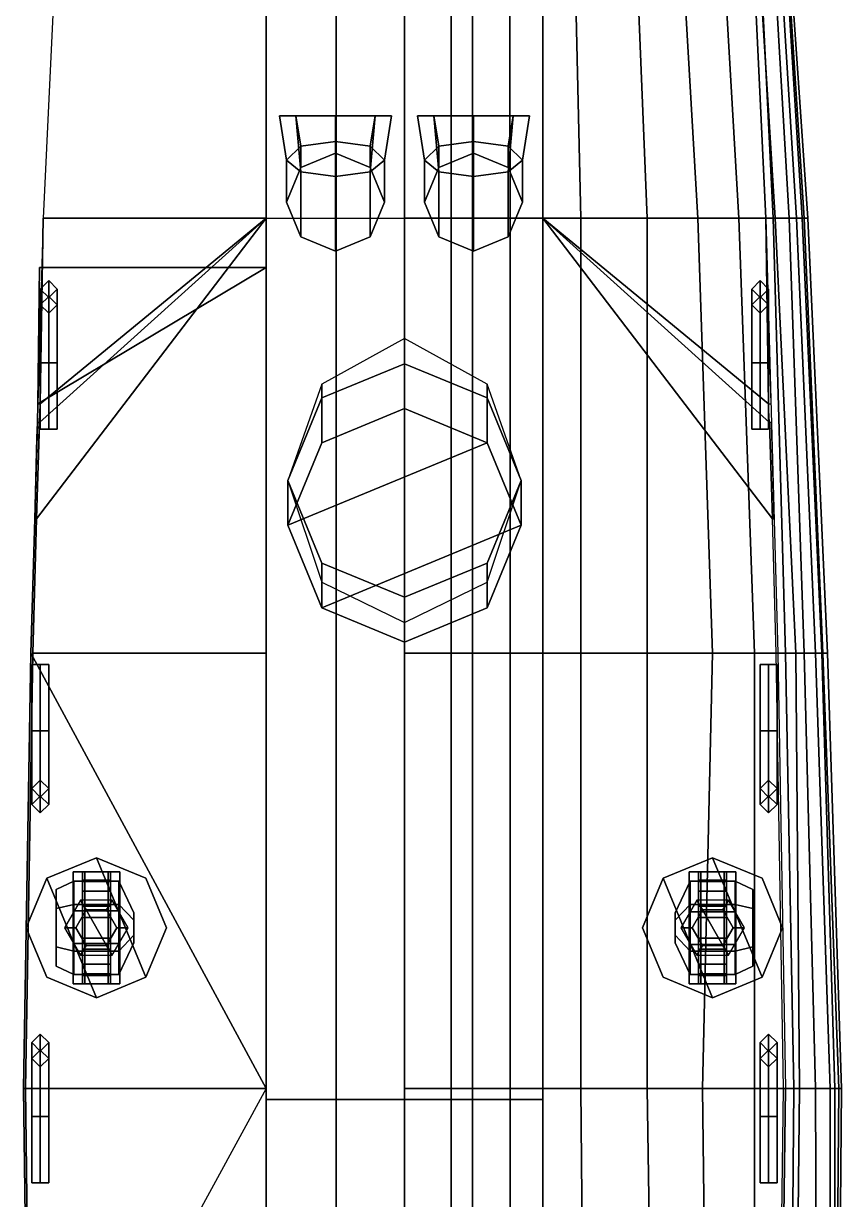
# Model space of a CAD drawing. Extents: x -4.1 to 4.7, y -49.9 to 48.9.
# Drawn here: x -4.08 to 4.68, y -3.92 to 8.67 of the extents above; entities that cross this region are included whole.
import ezdxf

# ---------------------------------------------------------------- set-up
doc = ezdxf.new("R2010")
doc.units = 0
doc.layers.get('0').update_dxf_attribs({"linetype": 'CONTINUOUS'})
doc.layers.add('DECK', color=3, linetype='CONTINUOUS')
doc.layers.add('SUPERSTRUCTURE', color=2, linetype='CONTINUOUS')

msp = doc.modelspace()

# ---------------------------------------------------------------- linework, layer by layer
for points in [[(-1.48, -24.92, 18.17), (-1.48, 22.95, 18.14), (-1.48, 22.95, 18.08), (-1.48, -24.92, 18.11)], [(-1.48, -24.92, 18.11), (-1.48, 22.95, 18.08), (-1.48, 22.95, 18.14), (-1.48, -24.92, 18.17)], [(1.48, -24.92, 18.17), (1.48, 22.95, 18.14), (1.48, 22.95, 18.08), (1.48, -24.92, 18.11)], [(1.48, -24.92, 18.11), (1.48, 22.95, 18.08), (1.48, 22.95, 18.14), (1.48, -24.92, 18.17)], [(-0.73, -25.77, 24.88), (-0.73, 22.13, 24.88), (-0.73, 22.13, 24.84), (-0.73, -25.77, 24.84)], [(-0.73, -25.77, 24.84), (-0.73, 22.13, 24.84), (-0.73, 22.13, 24.88), (-0.73, -25.77, 24.88)], [(0.73, -25.77, 24.88), (0.73, 22.13, 24.88), (0.73, 22.13, 24.84), (0.73, -25.77, 24.84)], [(0.73, -25.77, 24.84), (0.73, 22.13, 24.84), (0.73, 22.13, 24.88), (0.73, -25.77, 24.88)], [(0, -26.11, 26.91), (0, 21.81, 27.02), (0, 21.82, 26.98), (0, -26.11, 26.87)], [(0, -26.11, 26.87), (0, 21.82, 26.98), (0, 21.81, 27.02), (0, -26.11, 26.91)], [(0, 6.59, -3.3), (0, 11.25, -3.3), (0.5, 11.25, -3.21), (0.5, 6.59, -3.23)], [(0.5, 6.59, -3.23), (0.5, 11.25, -3.21), (1.12, 11.25, -3.12), (1.13, 6.59, -3.12)], [(1.13, 6.59, -3.12), (1.12, 11.25, -3.12), (1.78, 11.25, -2.9), (1.89, 6.59, -2.9)], [(1.89, 6.59, -2.9), (1.78, 11.25, -2.9), (2.41, 11.25, -2.61), (2.6, 6.59, -2.61)], [(2.6, 6.59, -2.61), (2.41, 11.25, -2.61), (2.87, 11.25, -2.29), (3.14, 6.59, -2.29)], [(3.14, 6.59, -2.29), (2.87, 11.25, -2.29), (3.31, 11.25, -1.91), (3.58, 6.59, -1.91)], [(3.58, 6.59, -1.91), (3.31, 11.25, -1.91), (3.68, 11.25, -1.38), (3.97, 6.59, -1.38)], [(3.95, 6.59, 2.2), (3.72, 11.25, 2.2), (3.65, 11.25, 2.54), (3.87, 6.59, 2.52)], [(3.97, 6.59, -1.38), (3.68, 11.25, -1.38), (3.91, 11.25, -0.83), (4.2, 6.59, -0.83)], [(4.12, 6.59, 1.35), (3.85, 11.25, 1.35), (3.72, 11.25, 2.2), (3.95, 6.59, 2.2)], [(4.26, 6.59, 0.42), (3.97, 11.25, 0.42), (3.85, 11.25, 1.35), (4.12, 6.59, 1.35)], [(4.2, 6.59, -0.83), (3.91, 11.25, -0.83), (3.98, 11.25, -0.53), (4.28, 6.59, -0.53)], [(4.32, 6.59), (4, 11.25), (3.97, 11.25, 0.42), (4.26, 6.59, 0.42)], [(4.28, 6.59, -0.53), (3.98, 11.25, -0.53), (4, 11.25, -0.25), (4.32, 6.59, -0.25)], [(4.32, 6.59, -0.25), (4, 11.25, -0.25), (4, 11.25), (4.32, 6.59)], [(0, 1.93, -3.3), (0, 6.59, -3.3), (0.5, 6.59, -3.23), (0.5, 1.93, -3.23)], [(0.5, 1.93, -3.23), (0.5, 6.59, -3.23), (1.13, 6.59, -3.12), (1.13, 1.93, -3.12)], [(1.13, 1.93, -3.12), (1.13, 6.59, -3.12), (1.89, 6.59, -2.9), (1.89, 1.93, -2.94)], [(1.89, 1.93, -2.94), (1.89, 6.59, -2.9), (2.6, 6.59, -2.61), (2.6, 1.93, -2.69)], [(2.6, 1.93, -2.69), (2.6, 6.59, -2.61), (3.14, 6.59, -2.29), (3.3, 1.93, -2.29)], [(3.3, 1.93, -2.29), (3.14, 6.59, -2.29), (3.58, 6.59, -1.91), (3.75, 1.93, -1.91)], [(3.75, 1.93, -1.91), (3.58, 6.59, -1.91), (3.97, 6.59, -1.38), (4.19, 1.93, -1.38)], [(4.08, 1.93, 2.2), (3.95, 6.59, 2.2), (3.87, 6.59, 2.52), (4, 1.93, 2.5)], [(4.28, 1.93, 1.35), (4.12, 6.59, 1.35), (3.95, 6.59, 2.2), (4.08, 1.93, 2.2)], [(4.19, 1.93, -1.38), (3.97, 6.59, -1.38), (4.2, 6.59, -0.83), (4.4, 1.93, -0.83)], [(4.47, 1.93, 0.42), (4.26, 6.59, 0.42), (4.12, 6.59, 1.35), (4.28, 1.93, 1.35)], [(4.4, 1.93, -0.83), (4.2, 6.59, -0.83), (4.28, 6.59, -0.53), (4.48, 1.93, -0.53)], [(4.53, 1.93), (4.32, 6.59), (4.26, 6.59, 0.42), (4.47, 1.93, 0.42)], [(4.48, 1.93, -0.53), (4.28, 6.59, -0.53), (4.32, 6.59, -0.25), (4.53, 1.93, -0.25)], [(4.53, 1.93, -0.25), (4.32, 6.59, -0.25), (4.32, 6.59), (4.53, 1.93)], [(0, -2.73, -3.3), (0, 1.93, -3.3), (0.5, 1.93, -3.23), (0.5, -2.73, -3.24)], [(0.5, -2.73, -3.24), (0.5, 1.93, -3.23), (1.13, 1.93, -3.12), (1.13, -2.73, -3.14)], [(1.13, -2.73, -3.14), (1.13, 1.93, -3.12), (1.89, 1.93, -2.94), (1.89, -2.73, -2.96)], [(1.89, -2.73, -2.96), (1.89, 1.93, -2.94), (2.6, 1.93, -2.69), (2.6, -2.73, -2.72)], [(2.6, -2.73, -2.72), (2.6, 1.93, -2.69), (3.3, 1.93, -2.29), (3.19, -2.73, -2.44)], [(3.19, -2.73, -2.44), (3.3, 1.93, -2.29), (3.75, 1.93, -1.91), (3.75, -2.73, -2.06)], [(3.75, -2.73, -2.06), (3.75, 1.93, -1.91), (4.19, 1.93, -1.38), (4.23, -2.73, -1.55)], [(4.17, -2.73, 2.2), (4.08, 1.93, 2.2), (4, 1.93, 2.5), (4.08, -2.73, 2.49)], [(4.4, -2.73, 1.35), (4.28, 1.93, 1.35), (4.08, 1.93, 2.2), (4.17, -2.73, 2.2)], [(4.23, -2.73, -1.55), (4.19, 1.93, -1.38), (4.4, 1.93, -0.83), (4.56, -2.73, -0.83)], [(4.61, -2.73, 0.42), (4.47, 1.93, 0.42), (4.28, 1.93, 1.35), (4.4, -2.73, 1.35)], [(4.56, -2.73, -0.83), (4.4, 1.93, -0.83), (4.48, 1.93, -0.53), (4.65, -2.73, -0.53)], [(4.68, -2.73), (4.53, 1.93), (4.47, 1.93, 0.42), (4.61, -2.73, 0.42)], [(4.65, -2.73, -0.53), (4.48, 1.93, -0.53), (4.53, 1.93, -0.25), (4.68, -2.73, -0.25)], [(4.68, -2.73, -0.25), (4.53, 1.93, -0.25), (4.53, 1.93), (4.68, -2.73)], [(0, -7.39, -3.3), (0, -2.73, -3.3), (0.5, -2.73, -3.24), (0.5, -7.39, -3.24)], [(0.5, -7.39, -3.24), (0.5, -2.73, -3.24), (1.13, -2.73, -3.14), (1.13, -7.39, -3.14)], [(1.13, -7.39, -3.14), (1.13, -2.73, -3.14), (1.89, -2.73, -2.96), (1.93, -7.39, -2.96)], [(1.93, -7.39, -2.96), (1.89, -2.73, -2.96), (2.6, -2.73, -2.72), (2.67, -7.39, -2.72)], [(2.67, -7.39, -2.72), (2.6, -2.73, -2.72), (3.19, -2.73, -2.44), (3.25, -7.39, -2.44)], [(3.25, -7.39, -2.44), (3.19, -2.73, -2.44), (3.75, -2.73, -2.06), (3.75, -7.39, -2.06)], [(3.75, -7.39, -2.06), (3.75, -2.73, -2.06), (4.23, -2.73, -1.55), (4.18, -7.39, -1.55)], [(4.13, -7.39, 2.2), (4.17, -2.73, 2.2), (4.08, -2.73, 2.49), (4.02, -7.39, 2.4)], [(4.02, -7.39, 2.4), (4.08, -2.73, 2.49), (4.08, -2.73, 2.49), (4.02, -7.39, 2.5)], [(4.42, -7.39, 1.35), (4.4, -2.73, 1.35), (4.17, -2.73, 2.2), (4.13, -7.39, 2.2)], [(4.18, -7.39, -1.55), (4.23, -2.73, -1.55), (4.56, -2.73, -0.83), (4.56, -7.39, -0.83)], [(4.61, -7.39, 0.42), (4.61, -2.73, 0.42), (4.4, -2.73, 1.35), (4.42, -7.39, 1.35)], [(4.56, -7.39, -0.83), (4.56, -2.73, -0.83), (4.65, -2.73, -0.53), (4.612, -7.39, -0.53)], [(4.64, -7.39), (4.68, -2.73), (4.61, -2.73, 0.42), (4.61, -7.39, 0.42)], [(4.612, -7.39, -0.53), (4.65, -2.73, -0.53), (4.68, -2.73, -0.25), (4.64, -7.39, -0.25)], [(4.64, -7.39, -0.25), (4.68, -2.73, -0.25), (4.68, -2.73), (4.64, -7.39)]]:
    msp.add_3dface(points)
at = {"layer": 'DECK', "color": 3}
for points in [[(3.87, 6.59, 2.52), (3.65, 11.25, 2.54), (-3.65, 11.25, 2.54), (-3.87, 6.59, 2.52)], [(-1.48, 1.93, 2.5), (-1.48, 6.59, 2.52), (-3.94, 3.37, 2.506), (-3.98, 1.93, 2.5)], [(-1.48, 6.59, 2.52), (-1.48, 6.59, 2.52), (-3.91, 4.4, 2.511), (-3.94, 3.37, 2.506)], [(-3.9, 4.6, 2.511), (-3.9, 4.6, 2.511), (-3.87, 6.59, 2.52), (-3.926, 4.6, 2.511)], [(-1.48, 6.59, 2.52), (-1.48, 6.59, 2.52), (-3.9, 4.6, 2.511), (-3.91, 4.4, 2.511)], [(-1.48, 6.59, 2.52), (-1.48, 6.59, 2.52), (-3.87, 6.59, 2.52), (-3.9, 4.6, 2.511)], [(3.98, 1.93, 2.5), (3.94, 3.37, 2.506), (1.48, 6.59, 2.52), (1.48, 1.93, 2.5)], [(3.94, 3.37, 2.506), (3.91, 4.4, 2.511), (1.48, 6.59, 2.52)], [(3.91, 4.4, 2.511), (3.9, 4.6, 2.511), (1.48, 6.59, 2.52)], [(3.9, 4.6, 2.511), (3.87, 6.59, 2.52), (1.48, 6.59, 2.52)], [(3.926, 4.6, 2.511), (3.87, 6.59, 2.52), (3.9, 4.6, 2.511)], [(-3.94, 3.37, 2.506), (-3.91, 4.4, 2.511), (-3.931, 4.4, 2.511), (-3.96, 3.37, 2.506)], [(3.96, 3.37, 2.506), (3.931, 4.4, 2.511), (3.91, 4.4, 2.511), (3.94, 3.37, 2.506)], [(-1.48, -2.73, 2.49), (-1.48, 1.93, 2.5), (-3.98, 1.93, 2.5), (-4.06, -2.73, 2.49)], [(4.06, -2.73, 2.49), (3.98, 1.93, 2.5), (1.48, 1.93, 2.5), (1.48, -2.73, 2.49)], [(-1.48, -7.39, 2.5), (-1.48, -2.73, 2.49), (-4.06, -2.73, 2.49), (-4, -7.39, 2.5)], [(4, -7.39, 2.5), (4.06, -2.73, 2.49), (1.48, -2.73, 2.49), (1.48, -7.39, 2.5)]]:
    msp.add_3dface(points, dxfattribs=at)
at = {"layer": 'SUPERSTRUCTURE'}
for points in [[(1.48, -8.59, 3.44), (1.48, 23.67, 3.44), (-1.48, 23.67, 3.44), (-1.48, -8.59, 3.44)], [(-1.48, 15.91, 3.44), (-1.48, 11.25, 2.54), (-1.48, 6.59, 2.52), (-1.48, 1.93, 3.44)], [(1.48, 6.59, 2.52), (1.48, 11.25, 2.54), (1.48, 15.91, 3.44), (1.48, 1.93, 3.44)], [(-1.165, 7.685, 5.67), (-1.34, 7.685, 5.195), (-1.265, 7.21, 5.195), (-1.111, 7.085, 5.67)], [(-1.34, 7.685, 5.195), (-1.165, 7.685, 4.695), (-1.111, 7.36, 4.695), (-1.265, 7.21, 5.195)], [(-0.74, 7.685, 5.845), (-1.165, 7.685, 5.67), (-1.111, 7.085, 5.67), (-0.74, 7.035, 5.845)], [(-1.165, 7.685, 4.695), (-0.74, 7.685, 4.52), (-0.74, 7.41, 4.52), (-1.111, 7.36, 4.695)], [(-0.315, 7.685, 5.67), (-0.74, 7.685, 5.845), (-0.74, 7.035, 5.845), (-0.369, 7.085, 5.67)], [(-0.74, 7.685, 4.52), (-0.315, 7.685, 4.695), (-0.369, 7.36, 4.695), (-0.74, 7.41, 4.52)], [(-0.14, 7.685, 5.195), (-0.315, 7.685, 5.67), (-0.369, 7.085, 5.67), (-0.215, 7.21, 5.195)], [(-0.315, 7.685, 4.695), (-0.14, 7.685, 5.195), (-0.215, 7.21, 5.195), (-0.369, 7.36, 4.695)], [(0.14, 7.685, 5.195), (0.315, 7.685, 4.695), (0.369, 7.36, 4.695), (0.215, 7.21, 5.195)], [(0.315, 7.685, 5.67), (0.14, 7.685, 5.195), (0.215, 7.21, 5.195), (0.369, 7.085, 5.67)], [(0.315, 7.685, 4.695), (0.74, 7.685, 4.52), (0.74, 7.41, 4.52), (0.369, 7.36, 4.695)], [(0.74, 7.685, 5.845), (0.315, 7.685, 5.67), (0.369, 7.085, 5.67), (0.74, 7.035, 5.845)], [(0.74, 7.685, 4.52), (1.165, 7.685, 4.695), (1.111, 7.36, 4.695), (0.74, 7.41, 4.52)], [(1.165, 7.685, 5.67), (0.74, 7.685, 5.845), (0.74, 7.035, 5.845), (1.111, 7.085, 5.67)], [(1.165, 7.685, 4.695), (1.34, 7.685, 5.195), (1.265, 7.21, 5.195), (1.111, 7.36, 4.695)], [(1.34, 7.685, 5.195), (1.165, 7.685, 5.67), (1.111, 7.085, 5.67), (1.265, 7.21, 5.195)], [(-1.111, 7.131, 4.32), (-1.265, 6.76, 4.67), (-1.265, 7.21, 5.195), (-1.111, 7.36, 4.695)], [(-0.74, 7.285, 4.195), (-1.111, 7.131, 4.32), (-1.111, 7.36, 4.695), (-0.74, 7.41, 4.52)], [(-0.369, 7.131, 4.32), (-0.74, 7.285, 4.195), (-0.74, 7.41, 4.52), (-0.369, 7.36, 4.695)], [(-0.215, 6.76, 4.67), (-0.369, 7.131, 4.32), (-0.369, 7.36, 4.695), (-0.215, 7.21, 5.195)], [(0.369, 7.131, 4.32), (0.215, 6.76, 4.67), (0.215, 7.21, 5.195), (0.369, 7.36, 4.695)], [(0.74, 7.285, 4.195), (0.369, 7.131, 4.32), (0.369, 7.36, 4.695), (0.74, 7.41, 4.52)], [(1.111, 7.131, 4.32), (0.74, 7.285, 4.195), (0.74, 7.41, 4.52), (1.111, 7.36, 4.695)], [(1.265, 6.76, 4.67), (1.111, 7.131, 4.32), (1.111, 7.36, 4.695), (1.265, 7.21, 5.195)], [(-1.265, 6.76, 4.67), (-1.111, 6.389, 4.995), (-1.111, 7.085, 5.67), (-1.265, 7.21, 5.195)], [(-0.74, 7.285, 3.44), (-1.111, 7.131, 3.44), (-1.111, 7.131, 4.32), (-0.74, 7.285, 4.195)], [(-0.369, 7.131, 3.44), (-0.74, 7.285, 3.44), (-0.74, 7.285, 4.195), (-0.369, 7.131, 4.32)], [(-0.369, 6.389, 4.995), (-0.215, 6.76, 4.67), (-0.215, 7.21, 5.195), (-0.369, 7.085, 5.67)], [(0.215, 6.76, 4.67), (0.369, 6.389, 4.995), (0.369, 7.085, 5.67), (0.215, 7.21, 5.195)], [(0.74, 7.285, 3.44), (0.369, 7.131, 3.44), (0.369, 7.131, 4.32), (0.74, 7.285, 4.195)], [(1.111, 7.131, 3.44), (0.74, 7.285, 3.44), (0.74, 7.285, 4.195), (1.111, 7.131, 4.32)], [(1.111, 6.389, 4.995), (1.265, 6.76, 4.67), (1.265, 7.21, 5.195), (1.111, 7.085, 5.67)], [(-1.111, 7.131, 3.44), (-1.265, 6.76, 3.44), (-1.265, 6.76, 4.67), (-1.111, 7.131, 4.32)], [(-1.111, 6.389, 4.995), (-0.74, 6.235, 5.12), (-0.74, 7.035, 5.845), (-1.111, 7.085, 5.67)], [(-0.74, 6.235, 5.12), (-0.369, 6.389, 4.995), (-0.369, 7.085, 5.67), (-0.74, 7.035, 5.845)], [(-0.215, 6.76, 3.44), (-0.369, 7.131, 3.44), (-0.369, 7.131, 4.32), (-0.215, 6.76, 4.67)], [(0.369, 7.131, 3.44), (0.215, 6.76, 3.44), (0.215, 6.76, 4.67), (0.369, 7.131, 4.32)], [(0.369, 6.389, 4.995), (0.74, 6.235, 5.12), (0.74, 7.035, 5.845), (0.369, 7.085, 5.67)], [(0.74, 6.235, 5.12), (1.111, 6.389, 4.995), (1.111, 7.085, 5.67), (0.74, 7.035, 5.845)], [(1.265, 6.76, 3.44), (1.111, 7.131, 3.44), (1.111, 7.131, 4.32), (1.265, 6.76, 4.67)], [(-1.265, 6.76, 3.44), (-1.111, 6.389, 3.44), (-1.111, 6.389, 4.995), (-1.265, 6.76, 4.67)], [(-0.369, 6.389, 3.44), (-0.215, 6.76, 3.44), (-0.215, 6.76, 4.67), (-0.369, 6.389, 4.995)], [(0.215, 6.76, 3.44), (0.369, 6.389, 3.44), (0.369, 6.389, 4.995), (0.215, 6.76, 4.67)], [(1.111, 6.389, 3.44), (1.265, 6.76, 3.44), (1.265, 6.76, 4.67), (1.111, 6.389, 4.995)], [(-1.48, 1.93, 3.44), (-1.48, 6.59, 2.52), (-1.48, 1.93, 2.5), (-1.48, 1.93, 3.44)], [(1.48, 1.93, 2.5), (1.48, 6.59, 2.52), (1.48, 1.93, 3.44)], [(-1.111, 6.389, 3.44), (-0.74, 6.235, 3.44), (-0.74, 6.235, 5.12), (-1.111, 6.389, 4.995)], [(-0.74, 6.235, 3.44), (-0.369, 6.389, 3.44), (-0.369, 6.389, 4.995), (-0.74, 6.235, 5.12)], [(0.369, 6.389, 3.44), (0.74, 6.235, 3.44), (0.74, 6.235, 5.12), (0.369, 6.389, 4.995)], [(0.74, 6.235, 3.44), (1.111, 6.389, 3.44), (1.111, 6.389, 4.995), (0.74, 6.235, 5.12)], [(-1.48, -2.73, 5.03), (-1.48, 6.06, 5.03), (-3.926, 4.6, 5.03), (-4, 1.93, 5.03)], [(-1.48, 6.06, 5.03), (-1.48, 6.06, 5.03), (-3.91, 6.06, 5.03), (-3.926, 4.6, 5.03)], [(-3.91, 6.06, 5.03), (-3.91, 6.06, 4.92), (-3.926, 4.6, 4.92), (-3.926, 4.6, 5.03)], [(-1.48, 6.06, 5.03), (-1.48, 6.06, 4.92), (-3.91, 6.06, 4.92), (-3.91, 6.06, 5.03)], [(-1.48, -2.85, 4.92), (-1.48, 6.06, 4.92), (-1.48, 6.06, 5.03), (-1.48, -2.85, 5.03)], [(-3.81, 5.92, 2.51), (-3.9, 5.83, 2.51), (-3.9, 5.83, 6.55), (-3.81, 5.92, 6.55)], [(-3.81, 5.92, 6.55), (-3.9, 5.83, 6.55), (-3.9, 5.66, 7.12), (-3.81, 5.75, 7.12)], [(-3.72, 5.83, 2.51), (-3.81, 5.92, 2.51), (-3.81, 5.92, 6.55), (-3.72, 5.83, 6.55)], [(-3.72, 5.83, 6.55), (-3.81, 5.92, 6.55), (-3.81, 5.75, 7.12), (-3.72, 5.66, 7.12)], [(3.81, 5.92, 2.51), (3.72, 5.83, 2.51), (3.72, 5.83, 6.55), (3.81, 5.92, 6.55)], [(3.81, 5.92, 6.55), (3.72, 5.83, 6.55), (3.72, 5.66, 7.12), (3.81, 5.75, 7.12)], [(3.9, 5.83, 2.51), (3.81, 5.92, 2.51), (3.81, 5.92, 6.55), (3.9, 5.83, 6.55)], [(3.9, 5.83, 6.55), (3.81, 5.92, 6.55), (3.81, 5.75, 7.12), (3.9, 5.66, 7.12)], [(-3.9, 5.83, 2.51), (-3.81, 5.74, 2.51), (-3.81, 5.74, 6.55), (-3.9, 5.83, 6.55)], [(-3.9, 5.83, 6.55), (-3.81, 5.74, 6.55), (-3.81, 5.57, 7.12), (-3.9, 5.66, 7.12)], [(-3.81, 5.74, 2.51), (-3.72, 5.83, 2.51), (-3.72, 5.83, 6.55), (-3.81, 5.74, 6.55)], [(-3.81, 5.74, 6.55), (-3.72, 5.83, 6.55), (-3.72, 5.66, 7.12), (-3.81, 5.57, 7.12)], [(3.72, 5.83, 2.51), (3.81, 5.74, 2.51), (3.81, 5.74, 6.55), (3.72, 5.83, 6.55)], [(3.72, 5.83, 6.55), (3.81, 5.74, 6.55), (3.81, 5.57, 7.12), (3.72, 5.66, 7.12)], [(3.81, 5.74, 2.51), (3.9, 5.83, 2.51), (3.9, 5.83, 6.55), (3.81, 5.74, 6.55)], [(3.81, 5.74, 6.55), (3.9, 5.83, 6.55), (3.9, 5.66, 7.12), (3.81, 5.57, 7.12)], [(-3.81, 5.75, 7.12), (-3.9, 5.66, 7.12), (-3.9, 5.04, 7.74), (-3.81, 5.04, 7.83)], [(-3.72, 5.66, 7.12), (-3.81, 5.75, 7.12), (-3.81, 5.04, 7.83), (-3.72, 5.04, 7.74)], [(3.81, 5.75, 7.12), (3.72, 5.66, 7.12), (3.72, 5.04, 7.74), (3.81, 5.04, 7.83)], [(3.9, 5.66, 7.12), (3.81, 5.75, 7.12), (3.81, 5.04, 7.83), (3.9, 5.04, 7.74)], [(-3.9, 5.66, 7.12), (-3.81, 5.57, 7.12), (-3.81, 5.04, 7.65), (-3.9, 5.04, 7.74)], [(-3.81, 5.57, 7.12), (-3.72, 5.66, 7.12), (-3.72, 5.04, 7.74), (-3.81, 5.04, 7.65)], [(3.72, 5.66, 7.12), (3.81, 5.57, 7.12), (3.81, 5.04, 7.65), (3.72, 5.04, 7.74)], [(3.81, 5.57, 7.12), (3.9, 5.66, 7.12), (3.9, 5.04, 7.74), (3.81, 5.04, 7.65)], [(0, 5.3, 3.44), (-0.884, 4.81, 3.44), (-0.884, 4.664, 4.53), (0, 5.03, 4.57)], [(0.884, 4.81, 3.44), (0, 5.3, 3.44), (0, 5.03, 4.57), (0.884, 4.664, 4.53)], [(-3.9, 5.04, 7.74), (-3.81, 5.04, 7.65), (-3.81, 4.33, 7.78), (-3.9, 4.33, 7.87)], [(-3.81, 5.04, 7.83), (-3.9, 5.04, 7.74), (-3.9, 4.33, 7.87), (-3.81, 4.33, 7.96)], [(-3.81, 5.04, 7.65), (-3.72, 5.04, 7.74), (-3.72, 4.33, 7.87), (-3.81, 4.33, 7.78)], [(-3.72, 5.04, 7.74), (-3.81, 5.04, 7.83), (-3.81, 4.33, 7.96), (-3.72, 4.33, 7.87)], [(3.81, 5.04, 7.83), (3.72, 5.04, 7.74), (3.72, 4.33, 7.87), (3.81, 4.33, 7.96)], [(3.72, 5.04, 7.74), (3.81, 5.04, 7.65), (3.81, 4.33, 7.78), (3.72, 4.33, 7.87)], [(3.9, 5.04, 7.74), (3.81, 5.04, 7.83), (3.81, 4.33, 7.96), (3.9, 4.33, 7.87)], [(3.81, 5.04, 7.65), (3.9, 5.04, 7.74), (3.9, 4.33, 7.87), (3.81, 4.33, 7.78)], [(0, 5.03, 4.57), (-0.884, 4.664, 4.53), (-0.884, 4.184, 9.32), (0, 4.55, 9.32)], [(0.884, 4.664, 4.53), (0, 5.03, 4.57), (0, 4.55, 9.32), (0.884, 4.184, 9.32)], [(-0.884, 4.81, 3.44), (-1.25, 3.78, 3.44), (-1.25, 3.78, 4.43), (-0.884, 4.664, 4.53)], [(1.25, 3.78, 3.44), (0.884, 4.81, 3.44), (0.884, 4.664, 4.53), (1.25, 3.78, 4.43)], [(-0.884, 4.664, 4.53), (-1.25, 3.78, 4.43), (-1.25, 3.3, 9.32), (-0.884, 4.184, 9.32)], [(1.25, 3.78, 4.43), (0.884, 4.664, 4.53), (0.884, 4.184, 9.32), (1.25, 3.3, 9.32)], [(-3.926, 4.6, 5.03), (-3.926, 4.6, 2.511), (-3.931, 4.4, 2.511), (-3.931, 4.4, 5.03)], [(-3.9, 4.6, 5.03), (-3.9, 4.6, 2.511), (-3.926, 4.6, 2.511), (-3.926, 4.6, 5.03)], [(-3.91, 4.4, 2.511), (-3.9, 4.6, 2.511), (-3.9, 4.6, 4.92), (-3.91, 4.4, 4.92)], [(-1.25, 3.3, 9.32), (0.884, 4.184, 9.32), (0, 4.55, 9.32), (-0.884, 4.184, 9.32)], [(-3.931, 4.4, 5.03), (-3.931, 4.4, 3.88), (-3.96, 3.37, 3.88), (-3.96, 3.37, 5.03)], [(-3.94, 3.37, 3.88), (-3.91, 4.4, 3.88), (-3.91, 4.4, 4.92), (-3.94, 3.37, 4.92)], [(-3.936, 4.235, 3.88), (-3.931, 4.4, 3.62), (-3.91, 4.4, 3.62), (-3.915, 4.235, 3.88)], [(-3.931, 4.4, 3.88), (-3.931, 4.4, 3.62), (-3.931, 4.4, 3.62), (-3.936, 4.235, 3.88)], [(-3.931, 4.4, 3.62), (-3.931, 4.4, 2.511), (-3.91, 4.4, 2.511), (-3.91, 4.4, 3.62)], [(-3.91, 4.4, 3.62), (-3.91, 4.4, 3.62), (-3.91, 4.4, 3.88), (-3.915, 4.235, 3.88)], [(-3.72, 4.33, 7.87), (-3.81, 4.33, 7.96), (-3.9, 4.33, 7.87), (-3.81, 4.33, 7.78)], [(3.9, 4.33, 7.87), (3.81, 4.33, 7.96), (3.72, 4.33, 7.87), (3.81, 4.33, 7.78)], [(-3.956, 3.505, 3.88), (-3.936, 4.235, 3.88), (-3.915, 4.235, 3.88), (-3.936, 3.505, 3.88)], [(-0.884, 2.416, 9.32), (1.25, 3.3, 9.32), (0.884, 4.184, 9.32), (-1.25, 3.3, 9.32)], [(-1.25, 3.78, 3.44), (-0.884, 2.69, 3.44), (-0.884, 2.896, 4.34), (-1.25, 3.78, 4.43)], [(-1.25, 3.78, 4.43), (-0.884, 2.896, 4.34), (-0.884, 2.416, 9.32), (-1.25, 3.3, 9.32)], [(0.884, 2.69, 3.44), (1.25, 3.78, 3.44), (1.25, 3.78, 4.43), (0.884, 2.896, 4.34)], [(0.884, 2.896, 4.34), (1.25, 3.78, 4.43), (1.25, 3.3, 9.32), (0.884, 2.416, 9.32)], [(-3.96, 3.37, 3.62), (-3.956, 3.505, 3.88), (-3.936, 3.505, 3.88), (-3.94, 3.37, 3.62)], [(-3.956, 3.505, 3.88), (-3.96, 3.37, 3.62), (-3.96, 3.37, 3.62), (-3.96, 3.37, 3.88)], [(-3.94, 3.37, 3.62), (-3.94, 3.37, 3.62), (-3.936, 3.505, 3.88), (-3.94, 3.37, 3.88)], [(-3.96, 3.37, 5.03), (-3.96, 3.37, 2.506), (-4, 1.93, 2.5), (-4, 1.93, 5.03)], [(-3.98, 1.93, 2.5), (-3.94, 3.37, 2.506), (-3.94, 3.37, 4.92), (-3.98, 1.93, 4.92)], [(-3.94, 3.37, 3.62), (-3.94, 3.37, 2.506), (-3.96, 3.37, 2.506), (-3.96, 3.37, 3.62)], [(0, 2.05, 9.32), (0.884, 2.416, 9.32), (1.25, 3.3, 9.32), (-0.884, 2.416, 9.32)], [(-0.884, 2.69, 3.44), (0, 2.26, 3.44), (0, 2.53, 4.29), (-0.884, 2.896, 4.34)], [(-0.884, 2.896, 4.34), (0, 2.53, 4.29), (0, 2.05, 9.32), (-0.884, 2.416, 9.32)], [(0, 2.26, 3.44), (0.884, 2.69, 3.44), (0.884, 2.896, 4.34), (0, 2.53, 4.29)], [(0, 2.53, 4.29), (0.884, 2.896, 4.34), (0.884, 2.416, 9.32), (0, 2.05, 9.32)], [(-4, 1.93, 5.03), (-4, 1.93, 2.5), (-4.08, -2.73, 2.49), (-4.08, -2.73, 5.03)], [(-1.48, -2.73, 5.03), (-1.48, -2.73, 5.03), (-4, 1.93, 5.03), (-4.08, -2.73, 5.03)], [(-4.06, -2.73, 2.49), (-3.98, 1.93, 2.5), (-3.98, 1.93, 4.92), (-4.06, -2.73, 4.92)], [(-1.48, 1.93, 3.44), (-1.48, -2.73, 2.49), (-1.48, -7.39, 2.5), (-1.48, -8.59, 3.44)], [(-1.48, 1.93, 3.44), (-1.48, 1.93, 2.5), (-1.48, -2.73, 2.49), (-1.48, 1.93, 3.44)], [(1.48, -7.39, 2.5), (1.48, -2.73, 2.49), (1.48, 1.93, 3.44), (1.48, -8.59, 3.44)], [(1.48, -2.73, 2.49), (1.48, 1.93, 2.5), (1.48, 1.93, 3.44)], [(-3.9, 1.1, 7.65), (-3.99, 1.1, 7.74), (-3.99, 1.81, 7.87), (-3.9, 1.81, 7.78)], [(-3.99, 1.1, 7.74), (-3.9, 1.1, 7.83), (-3.9, 1.81, 7.96), (-3.99, 1.81, 7.87)], [(-3.99, 1.81, 7.87), (-3.9, 1.81, 7.96), (-3.81, 1.81, 7.87), (-3.9, 1.81, 7.78)], [(-3.81, 1.1, 7.74), (-3.9, 1.1, 7.65), (-3.9, 1.81, 7.78), (-3.81, 1.81, 7.87)], [(-3.9, 1.1, 7.83), (-3.81, 1.1, 7.74), (-3.81, 1.81, 7.87), (-3.9, 1.81, 7.96)], [(3.81, 1.81, 7.87), (3.9, 1.81, 7.96), (3.99, 1.81, 7.87), (3.9, 1.81, 7.78)], [(3.81, 1.1, 7.74), (3.9, 1.1, 7.83), (3.9, 1.81, 7.96), (3.81, 1.81, 7.87)], [(3.9, 1.1, 7.65), (3.81, 1.1, 7.74), (3.81, 1.81, 7.87), (3.9, 1.81, 7.78)], [(3.9, 1.1, 7.83), (3.99, 1.1, 7.74), (3.99, 1.81, 7.87), (3.9, 1.81, 7.96)], [(3.99, 1.1, 7.74), (3.9, 1.1, 7.65), (3.9, 1.81, 7.78), (3.99, 1.81, 7.87)], [(-3.9, 0.57, 7.12), (-3.99, 0.48, 7.12), (-3.99, 1.1, 7.74), (-3.9, 1.1, 7.65)], [(-3.99, 0.48, 7.12), (-3.9, 0.39, 7.12), (-3.9, 1.1, 7.83), (-3.99, 1.1, 7.74)], [(-3.81, 0.48, 7.12), (-3.9, 0.57, 7.12), (-3.9, 1.1, 7.65), (-3.81, 1.1, 7.74)], [(-3.9, 0.39, 7.12), (-3.81, 0.48, 7.12), (-3.81, 1.1, 7.74), (-3.9, 1.1, 7.83)], [(3.81, 0.48, 7.12), (3.9, 0.39, 7.12), (3.9, 1.1, 7.83), (3.81, 1.1, 7.74)], [(3.9, 0.57, 7.12), (3.81, 0.48, 7.12), (3.81, 1.1, 7.74), (3.9, 1.1, 7.65)], [(3.9, 0.39, 7.12), (3.99, 0.48, 7.12), (3.99, 1.1, 7.74), (3.9, 1.1, 7.83)], [(3.99, 0.48, 7.12), (3.9, 0.57, 7.12), (3.9, 1.1, 7.65), (3.99, 1.1, 7.74)], [(-3.9, 0.4, 6.55), (-3.99, 0.31, 6.55), (-3.99, 0.48, 7.12), (-3.9, 0.57, 7.12)], [(-3.81, 0.31, 6.55), (-3.9, 0.4, 6.55), (-3.9, 0.57, 7.12), (-3.81, 0.48, 7.12)], [(3.9, 0.4, 6.55), (3.81, 0.31, 6.55), (3.81, 0.48, 7.12), (3.9, 0.57, 7.12)], [(3.99, 0.31, 6.55), (3.9, 0.4, 6.55), (3.9, 0.57, 7.12), (3.99, 0.48, 7.12)], [(-3.99, 0.31, 6.55), (-3.9, 0.22, 6.55), (-3.9, 0.39, 7.12), (-3.99, 0.48, 7.12)], [(-3.9, 0.4, 5.03), (-3.99, 0.31, 5.03), (-3.99, 0.31, 6.55), (-3.9, 0.4, 6.55)], [(-3.9, 0.22, 6.55), (-3.81, 0.31, 6.55), (-3.81, 0.48, 7.12), (-3.9, 0.39, 7.12)], [(-3.81, 0.31, 5.03), (-3.9, 0.4, 5.03), (-3.9, 0.4, 6.55), (-3.81, 0.31, 6.55)], [(3.81, 0.31, 6.55), (3.9, 0.22, 6.55), (3.9, 0.39, 7.12), (3.81, 0.48, 7.12)], [(3.9, 0.4, 5.03), (3.81, 0.31, 5.03), (3.81, 0.31, 6.55), (3.9, 0.4, 6.55)], [(3.9, 0.22, 6.55), (3.99, 0.31, 6.55), (3.99, 0.48, 7.12), (3.9, 0.39, 7.12)], [(3.99, 0.31, 5.03), (3.9, 0.4, 5.03), (3.9, 0.4, 6.55), (3.99, 0.31, 6.55)], [(-3.99, 0.31, 5.03), (-3.9, 0.22, 5.03), (-3.9, 0.22, 6.55), (-3.99, 0.31, 6.55)], [(-3.9, 0.22, 5.03), (-3.81, 0.31, 5.03), (-3.81, 0.31, 6.55), (-3.9, 0.22, 6.55)], [(3.81, 0.31, 5.03), (3.9, 0.22, 5.03), (3.9, 0.22, 6.55), (3.81, 0.31, 6.55)], [(3.9, 0.22, 5.03), (3.99, 0.31, 5.03), (3.99, 0.31, 6.55), (3.9, 0.22, 6.55)], [(-3.3, -0.26, 5.03), (-3.83, -0.48, 5.03), (-3.83, -0.48, 5.96), (-3.3, -0.26, 5.96)], [(-2.77, -1.54, 5.96), (-3.3, -0.26, 5.96), (-3.83, -0.48, 5.96), (-3.3, -1.76, 5.96)], [(-2.77, -0.48, 5.03), (-3.3, -0.26, 5.03), (-3.3, -0.26, 5.96), (-2.77, -0.48, 5.96)], [(-2.55, -1.01, 5.96), (-2.77, -0.48, 5.96), (-3.3, -0.26, 5.96), (-2.77, -1.54, 5.96)], [(3.3, -0.26, 5.03), (2.77, -0.48, 5.03), (2.77, -0.48, 5.96), (3.3, -0.26, 5.96)], [(2.77, -0.48, 5.96), (3.3, -1.76, 5.96), (3.83, -1.54, 5.96), (3.3, -0.26, 5.96)], [(3.83, -0.48, 5.03), (3.3, -0.26, 5.03), (3.3, -0.26, 5.96), (3.83, -0.48, 5.96)], [(3.3, -0.26, 5.96), (3.83, -1.54, 5.96), (4.05, -1.01, 5.96), (3.83, -0.48, 5.96)], [(-3.83, -0.48, 5.03), (-4.05, -1.01, 5.03), (-4.05, -1.01, 5.96), (-3.83, -0.48, 5.96)], [(-3.3, -1.76, 5.96), (-3.83, -0.48, 5.96), (-4.05, -1.01, 5.96), (-3.83, -1.54, 5.96)], [(-3.175, -0.41, 7.413), (-3.425, -0.41, 7.413), (-3.55, -0.41, 7.63), (-3.05, -0.41, 7.63)], [(-3.05, -0.41, 7.63), (-3.55, -0.41, 7.63), (-3.425, -0.41, 7.847), (-3.175, -0.41, 7.847)], [(-3.55, -0.41, 7.63), (-3.425, -0.41, 7.413), (-3.425, -1.61, 7.413), (-3.55, -1.61, 7.63)], [(-3.425, -0.41, 7.847), (-3.55, -0.41, 7.63), (-3.55, -1.61, 7.63), (-3.425, -1.61, 7.847)], [(-3.45, -0.41, 7.46), (-3.15, -0.41, 7.46), (-3.15, -0.41, 7.01), (-3.45, -0.41, 7.01)], [(-3.45, -0.41, 7.01), (-3.45, -0.62, 7.01), (-3.45, -0.52, 7.46), (-3.45, -0.41, 7.46)], [(-3.45, -0.41, 7.01), (-3.15, -0.41, 7.01), (-3.15, -0.5, 6.82), (-3.45, -0.5, 6.82)], [(-3.45, -0.5, 6.82), (-3.45, -0.9, 6.82), (-3.45, -0.62, 7.01), (-3.45, -0.41, 7.01)], [(-3.45, -0.5, 6.82), (-3.15, -0.5, 6.82), (-3.15, -0.78, 6.56), (-3.45, -0.78, 6.56)], [(-3.45, -0.78, 6.56), (-3.45, -1.24, 6.56), (-3.45, -1.52, 6.82), (-3.45, -0.5, 6.82)], [(-3.425, -0.41, 7.413), (-3.175, -0.41, 7.413), (-3.175, -1.61, 7.413), (-3.425, -1.61, 7.413)], [(-3.175, -0.41, 7.847), (-3.425, -0.41, 7.847), (-3.425, -1.61, 7.847), (-3.175, -1.61, 7.847)], [(-3.175, -0.41, 7.413), (-3.05, -0.41, 7.63), (-3.05, -1.61, 7.63), (-3.175, -1.61, 7.413)], [(-3.05, -0.41, 7.63), (-3.175, -0.41, 7.847), (-3.175, -1.61, 7.847), (-3.05, -1.61, 7.63)], [(-3.15, -0.41, 7.46), (-3.15, -0.52, 7.46), (-3.15, -0.62, 7.01), (-3.15, -0.41, 7.01)], [(-3.15, -0.41, 7.01), (-3.15, -0.62, 7.01), (-3.15, -0.9, 6.82), (-3.15, -0.5, 6.82)], [(-3.15, -0.5, 6.82), (-3.15, -1.52, 6.82), (-3.15, -1.24, 6.56), (-3.15, -0.78, 6.56)], [(-2.55, -1.01, 5.03), (-2.77, -0.48, 5.03), (-2.77, -0.48, 5.96), (-2.55, -1.01, 5.96)], [(2.77, -0.48, 5.03), (2.55, -1.01, 5.03), (2.55, -1.01, 5.96), (2.77, -0.48, 5.96)], [(2.55, -1.01, 5.96), (2.77, -1.54, 5.96), (3.3, -1.76, 5.96), (2.77, -0.48, 5.96)], [(3.175, -1.61, 7.413), (3.05, -1.61, 7.63), (3.05, -0.41, 7.63), (3.175, -0.41, 7.413)], [(3.05, -1.61, 7.63), (3.175, -1.61, 7.847), (3.175, -0.41, 7.847), (3.05, -0.41, 7.63)], [(3.05, -0.41, 7.63), (3.55, -0.41, 7.63), (3.425, -0.41, 7.413), (3.175, -0.41, 7.413)], [(3.175, -0.41, 7.847), (3.425, -0.41, 7.847), (3.55, -0.41, 7.63), (3.05, -0.41, 7.63)], [(3.15, -0.5, 6.82), (3.15, -0.9, 6.82), (3.15, -0.62, 7.01), (3.15, -0.41, 7.01)], [(3.15, -0.41, 7.01), (3.15, -0.62, 7.01), (3.15, -0.52, 7.46), (3.15, -0.41, 7.46)], [(3.15, -0.41, 7.46), (3.45, -0.41, 7.46), (3.45, -0.41, 7.01), (3.15, -0.41, 7.01)], [(3.15, -0.41, 7.01), (3.45, -0.41, 7.01), (3.45, -0.5, 6.82), (3.15, -0.5, 6.82)], [(3.45, -0.78, 6.56), (3.15, -0.78, 6.56), (3.15, -0.5, 6.82), (3.45, -0.5, 6.82)], [(3.15, -1.52, 6.82), (3.15, -0.5, 6.82), (3.15, -0.78, 6.56), (3.15, -1.24, 6.56)], [(3.425, -1.61, 7.413), (3.175, -1.61, 7.413), (3.175, -0.41, 7.413), (3.425, -0.41, 7.413)], [(3.175, -1.61, 7.847), (3.425, -1.61, 7.847), (3.425, -0.41, 7.847), (3.175, -0.41, 7.847)], [(3.55, -1.61, 7.63), (3.425, -1.61, 7.413), (3.425, -0.41, 7.413), (3.55, -0.41, 7.63)], [(3.425, -1.61, 7.847), (3.55, -1.61, 7.63), (3.55, -0.41, 7.63), (3.425, -0.41, 7.847)], [(3.45, -0.41, 7.01), (3.45, -0.62, 7.01), (3.45, -0.9, 6.82), (3.45, -0.5, 6.82)], [(3.45, -0.41, 7.46), (3.45, -0.52, 7.46), (3.45, -0.62, 7.01), (3.45, -0.41, 7.01)], [(3.45, -1.24, 6.56), (3.45, -0.78, 6.56), (3.45, -0.5, 6.82), (3.45, -1.52, 6.82)], [(4.05, -1.01, 5.03), (3.83, -0.48, 5.03), (3.83, -0.48, 5.96), (4.05, -1.01, 5.96)], [(-3.54, -0.51, 7.63), (-3.54, -0.76, 7.197), (-3.73, -0.805, 7.275), (-3.73, -0.6, 7.63)], [(-3.54, -0.76, 8.063), (-3.54, -0.51, 7.63), (-3.73, -0.6, 7.63), (-3.73, -0.805, 7.985)], [(-3.73, -1.42, 7.63), (-3.73, -0.6, 7.63), (-3.73, -0.805, 7.275), (-3.73, -1.215, 7.275)], [(-3.73, -1.215, 7.985), (-3.73, -0.805, 7.985), (-3.73, -0.6, 7.63), (-3.73, -1.42, 7.63)], [(-3.06, -0.51, 7.63), (-3.06, -0.76, 7.197), (-3.54, -0.76, 7.197), (-3.54, -0.51, 7.63)], [(-3.06, -0.76, 8.063), (-3.06, -0.51, 7.63), (-3.54, -0.51, 7.63), (-3.54, -0.76, 8.063)], [(-3.45, -0.62, 7.01), (-3.15, -0.62, 7.01), (-3.15, -0.52, 7.46), (-3.45, -0.52, 7.46)], [(-3.45, -0.9, 6.82), (-3.15, -0.9, 6.82), (-3.15, -0.62, 7.01), (-3.45, -0.62, 7.01)], [(-3.06, -0.76, 7.197), (-3.06, -0.51, 7.63), (-2.9, -0.85, 7.63), (-2.9, -0.93, 7.491)], [(-3.06, -0.51, 7.63), (-3.06, -0.76, 8.063), (-2.9, -0.93, 7.769), (-2.9, -0.85, 7.63)], [(3.06, -0.76, 8.063), (3.06, -0.51, 7.63), (2.9, -0.85, 7.63), (2.9, -0.93, 7.769)], [(3.06, -0.51, 7.63), (3.06, -0.76, 7.197), (2.9, -0.93, 7.491), (2.9, -0.85, 7.63)], [(3.06, -0.51, 7.63), (3.06, -0.76, 8.063), (3.54, -0.76, 8.063), (3.54, -0.51, 7.63)], [(3.06, -0.76, 7.197), (3.06, -0.51, 7.63), (3.54, -0.51, 7.63), (3.54, -0.76, 7.197)], [(3.15, -0.62, 7.01), (3.45, -0.62, 7.01), (3.45, -0.52, 7.46), (3.15, -0.52, 7.46)], [(3.15, -0.9, 6.82), (3.45, -0.9, 6.82), (3.45, -0.62, 7.01), (3.15, -0.62, 7.01)], [(3.54, -0.51, 7.63), (3.54, -0.76, 8.063), (3.73, -0.805, 7.985), (3.73, -0.6, 7.63)], [(3.54, -0.76, 7.197), (3.54, -0.51, 7.63), (3.73, -0.6, 7.63), (3.73, -0.805, 7.275)], [(3.73, -0.6, 7.63), (3.73, -1.42, 7.63), (3.73, -1.215, 7.275), (3.73, -0.805, 7.275)], [(3.73, -0.805, 7.985), (3.73, -1.215, 7.985), (3.73, -1.42, 7.63), (3.73, -0.6, 7.63)], [(-3.52, -1.01, 6.56), (-3.41, -0.819, 6.56), (-3.47, -0.716, 5.96), (-3.64, -1.01, 5.96)], [(-3.41, -0.819, 6.56), (-3.19, -0.819, 6.56), (-3.13, -0.716, 5.96), (-3.47, -0.716, 5.96)], [(-3.19, -0.819, 6.56), (-3.08, -1.01, 6.56), (-2.96, -1.01, 5.96), (-3.13, -0.716, 5.96)], [(3.08, -1.01, 6.56), (3.19, -0.819, 6.56), (3.13, -0.716, 5.96), (2.96, -1.01, 5.96)], [(3.19, -0.819, 6.56), (3.41, -0.819, 6.56), (3.47, -0.716, 5.96), (3.13, -0.716, 5.96)], [(3.41, -0.819, 6.56), (3.52, -1.01, 6.56), (3.64, -1.01, 5.96), (3.47, -0.716, 5.96)], [(-3.54, -0.76, 7.197), (-3.54, -1.26, 7.197), (-3.73, -1.215, 7.275), (-3.73, -0.805, 7.275)], [(-3.54, -1.26, 8.063), (-3.54, -0.76, 8.063), (-3.73, -0.805, 7.985), (-3.73, -1.215, 7.985)], [(-3.06, -0.76, 7.197), (-3.06, -1.26, 7.197), (-3.54, -1.26, 7.197), (-3.54, -0.76, 7.197)], [(-3.06, -1.26, 8.063), (-3.06, -0.76, 8.063), (-3.54, -0.76, 8.063), (-3.54, -1.26, 8.063)], [(-3.54, -0.83, 8.21), (-3.06, -0.83, 8.21), (-3.06, -0.83, 8.06), (-3.54, -0.83, 8.06)], [(-3.54, -1.18, 8.21), (-3.06, -1.18, 8.21), (-3.06, -0.83, 8.21), (-3.54, -0.83, 8.21)], [(-3.54, -0.83, 8.06), (-3.54, -1.18, 8.06), (-3.54, -1.18, 8.21), (-3.54, -0.83, 8.21)], [(-3.19, -1.201, 6.56), (-3.41, -0.819, 6.56), (-3.52, -1.01, 6.56), (-3.41, -1.201, 6.56)], [(-3.15, -0.78, 6.56), (-3.15, -1.24, 6.56), (-3.45, -1.24, 6.56), (-3.45, -0.78, 6.56)], [(-3.08, -1.01, 6.56), (-3.19, -0.819, 6.56), (-3.41, -0.819, 6.56), (-3.19, -1.201, 6.56)], [(-3.06, -1.26, 7.197), (-3.06, -0.76, 7.197), (-2.9, -0.93, 7.491), (-2.9, -1.09, 7.491)], [(-3.06, -0.76, 8.063), (-3.06, -1.26, 8.063), (-2.9, -1.09, 7.769), (-2.9, -0.93, 7.769)], [(-3.06, -0.83, 8.21), (-3.06, -1.18, 8.21), (-3.06, -1.18, 8.06), (-3.06, -0.83, 8.06)], [(-2.9, -0.85, 7.63), (-2.9, -1.17, 7.63), (-2.9, -1.09, 7.491), (-2.9, -0.93, 7.491)], [(-2.9, -0.93, 7.769), (-2.9, -1.09, 7.769), (-2.9, -1.17, 7.63), (-2.9, -0.85, 7.63)], [(3.06, -1.26, 8.063), (3.06, -0.76, 8.063), (2.9, -0.93, 7.769), (2.9, -1.09, 7.769)], [(3.06, -0.76, 7.197), (3.06, -1.26, 7.197), (2.9, -1.09, 7.491), (2.9, -0.93, 7.491)], [(2.9, -1.17, 7.63), (2.9, -0.85, 7.63), (2.9, -0.93, 7.491), (2.9, -1.09, 7.491)], [(2.9, -1.09, 7.769), (2.9, -0.93, 7.769), (2.9, -0.85, 7.63), (2.9, -1.17, 7.63)], [(3.06, -1.26, 7.197), (3.06, -0.76, 7.197), (3.54, -0.76, 7.197), (3.54, -1.26, 7.197)], [(3.06, -0.76, 8.063), (3.06, -1.26, 8.063), (3.54, -1.26, 8.063), (3.54, -0.76, 8.063)], [(3.54, -0.84, 8.21), (3.06, -0.84, 8.21), (3.06, -1.19, 8.21), (3.54, -1.19, 8.21)], [(3.54, -0.84, 8.06), (3.06, -0.84, 8.06), (3.06, -0.84, 8.21), (3.54, -0.84, 8.21)], [(3.06, -1.19, 8.21), (3.06, -0.84, 8.21), (3.06, -0.84, 8.06), (3.06, -1.19, 8.06)], [(3.08, -1.01, 6.56), (3.19, -1.201, 6.56), (3.41, -1.201, 6.56), (3.19, -0.819, 6.56)], [(3.15, -1.24, 6.56), (3.15, -0.78, 6.56), (3.45, -0.78, 6.56), (3.45, -1.24, 6.56)], [(3.19, -0.819, 6.56), (3.41, -1.201, 6.56), (3.52, -1.01, 6.56), (3.41, -0.819, 6.56)], [(3.54, -0.76, 8.063), (3.54, -1.26, 8.063), (3.73, -1.215, 7.985), (3.73, -0.805, 7.985)], [(3.54, -1.26, 7.197), (3.54, -0.76, 7.197), (3.73, -0.805, 7.275), (3.73, -1.215, 7.275)], [(3.54, -1.19, 8.06), (3.54, -0.84, 8.06), (3.54, -0.84, 8.21), (3.54, -1.19, 8.21)], [(-3.45, -1.12, 6.82), (-3.15, -1.12, 6.82), (-3.15, -0.9, 6.82), (-3.45, -0.9, 6.82)], [(3.45, -0.9, 6.82), (3.15, -0.9, 6.82), (3.15, -1.12, 6.82), (3.45, -1.12, 6.82)], [(-4.05, -1.01, 5.03), (-3.83, -1.54, 5.03), (-3.83, -1.54, 5.96), (-4.05, -1.01, 5.96)], [(-3.41, -1.201, 6.56), (-3.52, -1.01, 6.56), (-3.64, -1.01, 5.96), (-3.47, -1.304, 5.96)], [(-3.45, -1.61, 7.01), (-3.45, -1.4, 7.01), (-3.45, -1.12, 6.82), (-3.45, -1.52, 6.82)], [(-3.15, -1.12, 6.82), (-3.45, -1.12, 6.82), (-3.45, -1.4, 7.01), (-3.15, -1.4, 7.01)], [(-3.08, -1.01, 6.56), (-3.19, -1.201, 6.56), (-3.13, -1.304, 5.96), (-2.96, -1.01, 5.96)], [(-3.15, -1.52, 6.82), (-3.15, -1.12, 6.82), (-3.15, -1.4, 7.01), (-3.15, -1.61, 7.01)], [(-3.06, -1.51, 7.63), (-3.06, -1.26, 7.197), (-2.9, -1.09, 7.491), (-2.9, -1.17, 7.63)], [(-3.06, -1.26, 8.063), (-3.06, -1.51, 7.63), (-2.9, -1.17, 7.63), (-2.9, -1.09, 7.769)], [(-2.77, -1.54, 5.03), (-2.55, -1.01, 5.03), (-2.55, -1.01, 5.96), (-2.77, -1.54, 5.96)], [(2.55, -1.01, 5.03), (2.77, -1.54, 5.03), (2.77, -1.54, 5.96), (2.55, -1.01, 5.96)], [(3.06, -1.51, 7.63), (3.06, -1.26, 8.063), (2.9, -1.09, 7.769), (2.9, -1.17, 7.63)], [(3.06, -1.26, 7.197), (3.06, -1.51, 7.63), (2.9, -1.17, 7.63), (2.9, -1.09, 7.491)], [(3.19, -1.201, 6.56), (3.08, -1.01, 6.56), (2.96, -1.01, 5.96), (3.13, -1.304, 5.96)], [(3.45, -1.12, 6.82), (3.15, -1.12, 6.82), (3.15, -1.4, 7.01), (3.45, -1.4, 7.01)], [(3.15, -1.61, 7.01), (3.15, -1.4, 7.01), (3.15, -1.12, 6.82), (3.15, -1.52, 6.82)], [(3.52, -1.01, 6.56), (3.41, -1.201, 6.56), (3.47, -1.304, 5.96), (3.64, -1.01, 5.96)], [(3.45, -1.52, 6.82), (3.45, -1.12, 6.82), (3.45, -1.4, 7.01), (3.45, -1.61, 7.01)], [(3.83, -1.54, 5.03), (4.05, -1.01, 5.03), (4.05, -1.01, 5.96), (3.83, -1.54, 5.96)], [(-3.54, -1.26, 7.197), (-3.54, -1.51, 7.63), (-3.73, -1.42, 7.63), (-3.73, -1.215, 7.275)], [(-3.54, -1.51, 7.63), (-3.54, -1.26, 8.063), (-3.73, -1.215, 7.985), (-3.73, -1.42, 7.63)], [(-3.54, -1.18, 8.06), (-3.06, -1.18, 8.06), (-3.06, -1.18, 8.21), (-3.54, -1.18, 8.21)], [(-3.19, -1.201, 6.56), (-3.41, -1.201, 6.56), (-3.47, -1.304, 5.96), (-3.13, -1.304, 5.96)], [(-3.45, -1.24, 6.56), (-3.15, -1.24, 6.56), (-3.15, -1.52, 6.82), (-3.45, -1.52, 6.82)], [(3.54, -1.19, 8.21), (3.06, -1.19, 8.21), (3.06, -1.19, 8.06), (3.54, -1.19, 8.06)], [(3.41, -1.201, 6.56), (3.19, -1.201, 6.56), (3.13, -1.304, 5.96), (3.47, -1.304, 5.96)], [(3.45, -1.52, 6.82), (3.15, -1.52, 6.82), (3.15, -1.24, 6.56), (3.45, -1.24, 6.56)], [(3.54, -1.26, 8.063), (3.54, -1.51, 7.63), (3.73, -1.42, 7.63), (3.73, -1.215, 7.985)], [(3.54, -1.51, 7.63), (3.54, -1.26, 7.197), (3.73, -1.215, 7.275), (3.73, -1.42, 7.63)], [(-3.06, -1.26, 7.197), (-3.06, -1.51, 7.63), (-3.54, -1.51, 7.63), (-3.54, -1.26, 7.197)], [(-3.06, -1.51, 7.63), (-3.06, -1.26, 8.063), (-3.54, -1.26, 8.063), (-3.54, -1.51, 7.63)], [(3.06, -1.26, 8.063), (3.06, -1.51, 7.63), (3.54, -1.51, 7.63), (3.54, -1.26, 8.063)], [(3.06, -1.51, 7.63), (3.06, -1.26, 7.197), (3.54, -1.26, 7.197), (3.54, -1.51, 7.63)], [(-3.45, -1.61, 7.46), (-3.45, -1.5, 7.46), (-3.45, -1.4, 7.01), (-3.45, -1.61, 7.01)], [(-3.15, -1.4, 7.01), (-3.45, -1.4, 7.01), (-3.45, -1.5, 7.46), (-3.15, -1.5, 7.46)], [(-3.15, -1.61, 7.01), (-3.15, -1.4, 7.01), (-3.15, -1.5, 7.46), (-3.15, -1.61, 7.46)], [(3.45, -1.4, 7.01), (3.15, -1.4, 7.01), (3.15, -1.5, 7.46), (3.45, -1.5, 7.46)], [(3.15, -1.61, 7.46), (3.15, -1.5, 7.46), (3.15, -1.4, 7.01), (3.15, -1.61, 7.01)], [(3.45, -1.61, 7.01), (3.45, -1.4, 7.01), (3.45, -1.5, 7.46), (3.45, -1.61, 7.46)], [(-3.83, -1.54, 5.03), (-3.3, -1.76, 5.03), (-3.3, -1.76, 5.96), (-3.83, -1.54, 5.96)], [(-3.05, -1.61, 7.63), (-3.55, -1.61, 7.63), (-3.425, -1.61, 7.413), (-3.175, -1.61, 7.413)], [(-3.175, -1.61, 7.847), (-3.425, -1.61, 7.847), (-3.55, -1.61, 7.63), (-3.05, -1.61, 7.63)], [(-3.15, -1.61, 7.01), (-3.45, -1.61, 7.01), (-3.45, -1.52, 6.82), (-3.15, -1.52, 6.82)], [(-3.15, -1.61, 7.46), (-3.45, -1.61, 7.46), (-3.45, -1.61, 7.01), (-3.15, -1.61, 7.01)], [(-3.3, -1.76, 5.03), (-2.77, -1.54, 5.03), (-2.77, -1.54, 5.96), (-3.3, -1.76, 5.96)], [(2.77, -1.54, 5.03), (3.3, -1.76, 5.03), (3.3, -1.76, 5.96), (2.77, -1.54, 5.96)], [(3.175, -1.61, 7.413), (3.425, -1.61, 7.413), (3.55, -1.61, 7.63), (3.05, -1.61, 7.63)], [(3.05, -1.61, 7.63), (3.55, -1.61, 7.63), (3.425, -1.61, 7.847), (3.175, -1.61, 7.847)], [(3.45, -1.61, 7.01), (3.15, -1.61, 7.01), (3.15, -1.52, 6.82), (3.45, -1.52, 6.82)], [(3.45, -1.61, 7.46), (3.15, -1.61, 7.46), (3.15, -1.61, 7.01), (3.45, -1.61, 7.01)], [(3.3, -1.76, 5.03), (3.83, -1.54, 5.03), (3.83, -1.54, 5.96), (3.3, -1.76, 5.96)], [(-3.9, -2.15, 5.03), (-3.99, -2.24, 5.03), (-3.99, -2.24, 6.55), (-3.9, -2.15, 6.55)], [(-3.9, -2.15, 6.55), (-3.99, -2.24, 6.55), (-3.99, -2.41, 7.12), (-3.9, -2.32, 7.12)], [(-3.99, -2.24, 5.03), (-3.9, -2.33, 5.03), (-3.9, -2.33, 6.55), (-3.99, -2.24, 6.55)], [(-3.99, -2.24, 6.55), (-3.9, -2.33, 6.55), (-3.9, -2.5, 7.12), (-3.99, -2.41, 7.12)], [(-3.81, -2.24, 5.03), (-3.9, -2.15, 5.03), (-3.9, -2.15, 6.55), (-3.81, -2.24, 6.55)], [(-3.81, -2.24, 6.55), (-3.9, -2.15, 6.55), (-3.9, -2.32, 7.12), (-3.81, -2.41, 7.12)], [(-3.9, -2.33, 5.03), (-3.81, -2.24, 5.03), (-3.81, -2.24, 6.55), (-3.9, -2.33, 6.55)], [(-3.9, -2.33, 6.55), (-3.81, -2.24, 6.55), (-3.81, -2.41, 7.12), (-3.9, -2.5, 7.12)], [(3.9, -2.15, 5.03), (3.81, -2.24, 5.03), (3.81, -2.24, 6.55), (3.9, -2.15, 6.55)], [(3.9, -2.15, 6.55), (3.81, -2.24, 6.55), (3.81, -2.41, 7.12), (3.9, -2.32, 7.12)], [(3.81, -2.24, 5.03), (3.9, -2.33, 5.03), (3.9, -2.33, 6.55), (3.81, -2.24, 6.55)], [(3.81, -2.24, 6.55), (3.9, -2.33, 6.55), (3.9, -2.5, 7.12), (3.81, -2.41, 7.12)], [(3.99, -2.24, 5.03), (3.9, -2.15, 5.03), (3.9, -2.15, 6.55), (3.99, -2.24, 6.55)], [(3.99, -2.24, 6.55), (3.9, -2.15, 6.55), (3.9, -2.32, 7.12), (3.99, -2.41, 7.12)], [(3.9, -2.33, 5.03), (3.99, -2.24, 5.03), (3.99, -2.24, 6.55), (3.9, -2.33, 6.55)], [(3.9, -2.33, 6.55), (3.99, -2.24, 6.55), (3.99, -2.41, 7.12), (3.9, -2.5, 7.12)], [(-3.9, -2.32, 7.12), (-3.99, -2.41, 7.12), (-3.99, -3.03, 7.74), (-3.9, -3.03, 7.83)], [(-3.81, -2.41, 7.12), (-3.9, -2.32, 7.12), (-3.9, -3.03, 7.83), (-3.81, -3.03, 7.74)], [(3.9, -2.32, 7.12), (3.81, -2.41, 7.12), (3.81, -3.03, 7.74), (3.9, -3.03, 7.83)], [(3.99, -2.41, 7.12), (3.9, -2.32, 7.12), (3.9, -3.03, 7.83), (3.99, -3.03, 7.74)], [(-3.99, -2.41, 7.12), (-3.9, -2.5, 7.12), (-3.9, -3.03, 7.65), (-3.99, -3.03, 7.74)], [(-3.9, -2.5, 7.12), (-3.81, -2.41, 7.12), (-3.81, -3.03, 7.74), (-3.9, -3.03, 7.65)], [(3.81, -2.41, 7.12), (3.9, -2.5, 7.12), (3.9, -3.03, 7.65), (3.81, -3.03, 7.74)], [(3.9, -2.5, 7.12), (3.99, -2.41, 7.12), (3.99, -3.03, 7.74), (3.9, -3.03, 7.65)], [(-4.08, -2.73, 5.03), (-4.08, -2.73, 2.49), (-4.02, -7.39, 2.5), (-4.02, -7.39, 5.03)], [(-1.48, -7.39, 5.03), (-1.48, -2.73, 5.03), (-4.08, -2.73, 5.03), (-4.02, -7.39, 5.03)], [(-4, -7.39, 2.5), (-4.06, -2.73, 2.49), (-4.06, -2.73, 4.92), (-4, -7.39, 4.92)], [(-1.48, -8.69, 5.03), (-1.48, -2.73, 5.03), (-4.02, -7.39, 5.03), (-4.02, -7.59, 5.03)], [(1.48, -5.25, 5.03), (1.48, -2.85, 5.03), (-1.48, -2.85, 5.03), (-1.48, -5.25, 5.03)], [(1.48, -2.85, 5.03), (1.48, -2.85, 4.92), (-1.48, -2.85, 4.92), (-1.48, -2.85, 5.03)], [(-3.9, -3.03, 7.83), (-3.99, -3.03, 7.74), (-3.99, -3.74, 7.87), (-3.9, -3.74, 7.96)], [(-3.99, -3.03, 7.74), (-3.9, -3.03, 7.65), (-3.9, -3.74, 7.78), (-3.99, -3.74, 7.87)], [(-3.81, -3.03, 7.74), (-3.9, -3.03, 7.83), (-3.9, -3.74, 7.96), (-3.81, -3.74, 7.87)], [(-3.9, -3.03, 7.65), (-3.81, -3.03, 7.74), (-3.81, -3.74, 7.87), (-3.9, -3.74, 7.78)], [(3.81, -3.03, 7.74), (3.9, -3.03, 7.65), (3.9, -3.74, 7.78), (3.81, -3.74, 7.87)], [(3.9, -3.03, 7.83), (3.81, -3.03, 7.74), (3.81, -3.74, 7.87), (3.9, -3.74, 7.96)], [(3.9, -3.03, 7.65), (3.99, -3.03, 7.74), (3.99, -3.74, 7.87), (3.9, -3.74, 7.78)], [(3.99, -3.03, 7.74), (3.9, -3.03, 7.83), (3.9, -3.74, 7.96), (3.99, -3.74, 7.87)], [(-3.81, -3.74, 7.87), (-3.9, -3.74, 7.96), (-3.99, -3.74, 7.87), (-3.9, -3.74, 7.78)], [(3.99, -3.74, 7.87), (3.9, -3.74, 7.96), (3.81, -3.74, 7.87), (3.9, -3.74, 7.78)]]:
    msp.add_3dface(points, dxfattribs=at)

doc.saveas('drawing.dxf')
